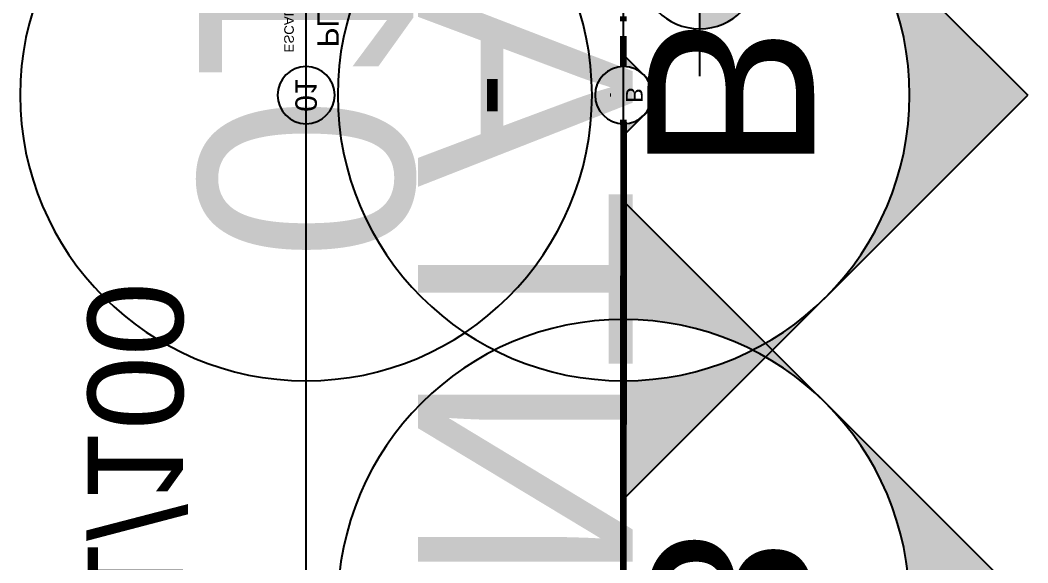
# Model space of a CAD drawing. Header units: metres. Extents: x 47619 to 48001, y 23263 to 23573.
# Drawn here: x 47927.45 to 47948.6, y 23403.38 to 23414.78 of the extents above; entities that cross this region are included whole.
import ezdxf
from ezdxf.enums import TextEntityAlignment as Align

# ---------------------------------------------------------------- set-up
doc = ezdxf.new("R2010")
doc.units = ezdxf.units.M
doc.header["$LTSCALE"] = 0.25
doc.linetypes.add('DIVIDEX2', pattern=[63.5, 25.4, -12.7, 0, -12.7, 0, -12.7])
for name, color, linetype in [('0 @ 0.1', 7, 'Continuous'), ('0 @ 1', 7, 'Continuous'), ('SIMB_01', 1, 'Continuous'), ('SIMB_02', 2, 'Continuous'), ('SIMB_PREENCHIMENTO', 253, 'Continuous'), ('SIMB_TXT', 1, 'Continuous')]:
    doc.layers.add(name, color=color, linetype=linetype)
for name, color, linetype, true_color, plot in [('ARQ_0', 7, 'Continuous', 0xff7400, False), ('ARQ_0_AREAS', 7, 'Continuous', 0x5a1694, False), ('ARQ_0_AREAS @ 0.1', 7, 'Continuous', 0x5a1694, False), ('ARQ_0_AREAS @ 1', 7, 'Continuous', 0x5a1694, False)]:
    doc.layers.add(name, color=color, linetype=linetype, true_color=true_color, plot=plot)
doc.layers.add('SIMB_LCT', color=252, linetype='DIVIDEX2', lineweight=100)
doc.styles.add('SIMB', font='arial.ttf')

# ---------------------------------------------------------------- blocks, each defined once
blk = doc.blocks.new('*U29')
at = {"layer": 'SIMB_LCT'}
blk.add_line((6, 0), (38.483, 0), dxfattribs=at)
at = {"layer": 'SIMB_TXT', "style": 'SIMB'}
for tag, height, p in [('000', 3.5, (0, 2.25)), ('999', 2, (0, -2.525))]:
    blk.add_attdef(tag, text='', height=height, dxfattribs=at).set_placement(p, align=Align.MIDDLE_CENTER)
blk = doc.blocks.new('*U329')
at = {"layer": '0 @ 1'}
blk.add_blockref('*U29', (-8.545, 1.9), dxfattribs=at)
blk = doc.blocks.new('*U30')
at = {"layer": 'SIMB_PREENCHIMENTO', "transparency": 33554587}
h = blk.add_hatch(color=256, dxfattribs=at)
h.dxf.hatch_style = 1
h.paths.add_polyline_path([(0, 8.483), (-4.152, 4.332, -0.401827), (4.152, 4.332)])
h = blk.add_hatch(color=256, dxfattribs=at)
h.dxf.hatch_style = 1
h.paths.add_polyline_path([(4.332, 4.152, -0.193399), (6, 0), (8.483, 0)])
at = {"layer": 'SIMB_01'}
for p, q in [((8.483, 0), (0, 8.483)), ((-6, 0), (6, 0)), ((6, 0), (8.483, 0))]:
    blk.add_line(p, q, dxfattribs=at)
blk.add_circle((0, 0), 6, dxfattribs=at)
at = {"layer": 'SIMB_LCT'}
blk.add_line((-6, 0), (-54.251, 0), dxfattribs=at)
at = {"layer": 'SIMB_TXT', "style": 'SIMB'}
for tag, height, p in [('000', 3.5, (0, 2.25)), ('999', 2, (0, -2.525))]:
    blk.add_attdef(tag, text='', height=height, dxfattribs=at).set_placement(p, align=Align.MIDDLE_CENTER)
blk = doc.blocks.new('*U330')
at = {"layer": '0 @ 1'}
ref = blk.add_blockref('*U30', (12.965, 1.9), dxfattribs=at)
ref.add_attrib('000', 'B', dxfattribs={"layer": 'SIMB_TXT', "height": 3.5, "style": 'SIMB'}).set_placement((12.965, 4.15), align=Align.MIDDLE_CENTER)
blk = doc.blocks.new('*U23')
at = {"layer": 'SIMB_02'}
blk.add_line((6, 0), (67.145, 0), dxfattribs=at)
at = {"layer": 'SIMB_TXT', "style": 'SIMB'}
blk.add_attdef('TITULO_DO_DESENHO', text='', height=4.5, dxfattribs=at).set_placement((10.022, 1), align=Align.BOTTOM_LEFT)
blk.add_attdef('NUM', text='', height=4.5, dxfattribs=at).set_placement((0, 0), align=Align.MIDDLE_CENTER)
blk.add_attdef('ESCALA', (21.304, -4.582), '', height=2, dxfattribs=at)
blk = doc.blocks.new('*U331')
at = {"layer": '0 @ 1'}
ref = blk.add_blockref('*U23', (-8.545, -4.763), dxfattribs=at)
ref.add_attrib('TITULO_DO_DESENHO', 'PLANTA PAV. SUP.', dxfattribs={"layer": 'SIMB_TXT', "height": 4.5, "style": 'SIMB'}).set_placement((1.478, -3.763), align=Align.BOTTOM_LEFT)
ref.add_attrib('ESCALA', '1/100', (12.759, -9.345), dxfattribs={"layer": 'SIMB_TXT', "height": 2, "style": 'SIMB'})
blk = doc.blocks.new('Pav_sup')
for name in ['*U330', '*U329', '*U331']:
    blk.add_blockref(name, (0, 0))
blk = doc.blocks.new('nivel_PB_A_D')
at = {"layer": 'SIMB_PREENCHIMENTO', "transparency": 33554587}
h = blk.add_hatch(color=256, dxfattribs=at)
h.dxf.hatch_style = 1
h.paths.add_polyline_path([(0, 1.25, 0.414214), (-1.25, 0), (0, 0)])
h.paths.add_polyline_path([(1.25, 0), (0, 0), (0, -1.25, 0.414214)])
at = {"layer": 'SIMB_01'}
for p, q in [((0, 2.25), (0, -2.25)), ((-2.25, 0), (9.25, 0))]:
    blk.add_line(p, q, dxfattribs=at)
blk.add_circle((0, 0), 1.25, dxfattribs=at)
at = {"layer": 'SIMB_TXT', "style": 'SIMB'}
blk.add_attdef('00,00', (1.763, 0.576), '', height=2, dxfattribs=at)
blk = doc.blocks.new('*U354')
at = {"layer": 'ARQ_0_AREAS @ 0.1', "xscale": 0.1, "yscale": 0.1, "zscale": 0.1}
blk.add_blockref('nivel_PB_A_D', (-5.9, 3.497), dxfattribs=at).add_auto_attribs({'00,00': '0,00'})
at = {"layer": 'ARQ_0_AREAS @ 1'}
blk.add_blockref('nivel_PB_A_D', (-5.9, 3.497), dxfattribs=at).add_auto_attribs({'00,00': '0,00'})
blk = doc.blocks.new('*U31')
at = {"layer": 'SIMB_PREENCHIMENTO', "transparency": 33554587}
h = blk.add_hatch(color=256, dxfattribs=at)
h.dxf.hatch_style = 1
h.paths.add_polyline_path([(0, 8.483), (-4.152, 4.332, -0.401827), (4.152, 4.332)])
h = blk.add_hatch(color=256, dxfattribs=at)
h.dxf.hatch_style = 1
h.paths.add_polyline_path([(-4.332, 4.152), (-8.483, 0), (-6, 0, -0.193399)])
h = blk.add_hatch(color=256, dxfattribs=at)
h.dxf.hatch_style = 1
h.paths.add_polyline_path([(4.332, 4.152, -0.193399), (6, 0), (8.483, 0)])
at = {"layer": 'SIMB_01'}
for p, q in [((-8.483, 0), (0, 8.483)), ((8.483, 0), (0, 8.483)), ((-6, 0), (-8.483, 0)), ((-6, 0), (6, 0)), ((6, 0), (8.483, 0))]:
    blk.add_line(p, q, dxfattribs=at)
blk.add_circle((0, 0), 6, dxfattribs=at)
at = {"layer": 'SIMB_LCT'}
blk.add_line((6, 0), (38.483, 0), dxfattribs=at)
at = {"layer": 'SIMB_TXT', "style": 'SIMB'}
for tag, height, p in [('000', 3.5, (0, 2.25)), ('999', 2, (0, -2.525))]:
    blk.add_attdef(tag, text='', height=height, dxfattribs=at).set_placement(p, align=Align.MIDDLE_CENTER)
blk = doc.blocks.new('*U355')
at = {"layer": '0 @ 0.1', "xscale": 0.1, "yscale": 0.1, "zscale": 0.1}
blk.add_blockref('*U31', (-8.545, 1.9), dxfattribs=at).add_auto_attribs({'999': '-', '000': 'B'})
at = {"layer": '0 @ 1'}
blk.add_blockref('*U31', (-8.545, 1.9), dxfattribs=at).add_auto_attribs({'999': '-', '000': 'B'})
blk = doc.blocks.new('*U356')
at = {"layer": '0 @ 1'}
blk.add_blockref('*U30', (12.965, 1.9), dxfattribs=at)
blk = doc.blocks.new('*U19')
at = {"layer": 'SIMB_02'}
blk.add_line((6, 0), (63.13, 0), dxfattribs=at)
blk.add_circle((0, 0), 6, dxfattribs=at)
at = {"layer": 'SIMB_TXT', "style": 'SIMB'}
blk.add_text('ESCALA:', height=2, dxfattribs=at).set_placement((8.936, -4.582))
blk.add_attdef('TITULO_DO_DESENHO', text='', height=4.5, dxfattribs=at).set_placement((10.022, 1), align=Align.BOTTOM_LEFT)
blk.add_attdef('NUM', text='', height=4.5, dxfattribs=at).set_placement((0, 0), align=Align.MIDDLE_CENTER)
blk.add_attdef('ESCALA', (21.304, -4.582), '', height=2, dxfattribs=at)
blk = doc.blocks.new('*U359')
at = {"layer": '0 @ 0.1', "xscale": 0.1, "yscale": 0.1, "zscale": 0.1}
blk.add_blockref('*U19', (-8.545, -4.763), dxfattribs=at).add_auto_attribs({'TITULO_DO_DESENHO': 'PLANTA TÉRREO', 'NUM': '01', 'ESCALA': '1/100'})
at = {"layer": '0 @ 1'}
ref = blk.add_blockref('*U19', (-8.545, -4.763), dxfattribs=at)
ref.add_attrib('NUM', '01', dxfattribs={"layer": 'SIMB_TXT', "height": 4.5, "style": 'SIMB'}).set_placement((-8.545, -4.763), align=Align.MIDDLE_CENTER)
blk = doc.blocks.new('PAV_TER')
at = {"layer": 'ARQ_0'}
blk.add_line((-7.696, 1.9), (12.116, 1.9), dxfattribs=at)
for name in ['*U356', '*U355', '*U359']:
    blk.add_blockref(name, (0, 0))
at = {"layer": 'ARQ_0_AREAS'}
blk.add_blockref('*U354', (0, 0), dxfattribs=at)

msp = doc.modelspace()

# ---------------------------------------------------------------- block references
at = {"xscale": -1, "rotation": 270}
for name, p in [('PAV_TER', (47938.215, 23421.752)), ('Pav_sup', (47938.215, 23389.531))]:
    msp.add_blockref(name, p, dxfattribs=at)

doc.saveas('drawing.dxf')
